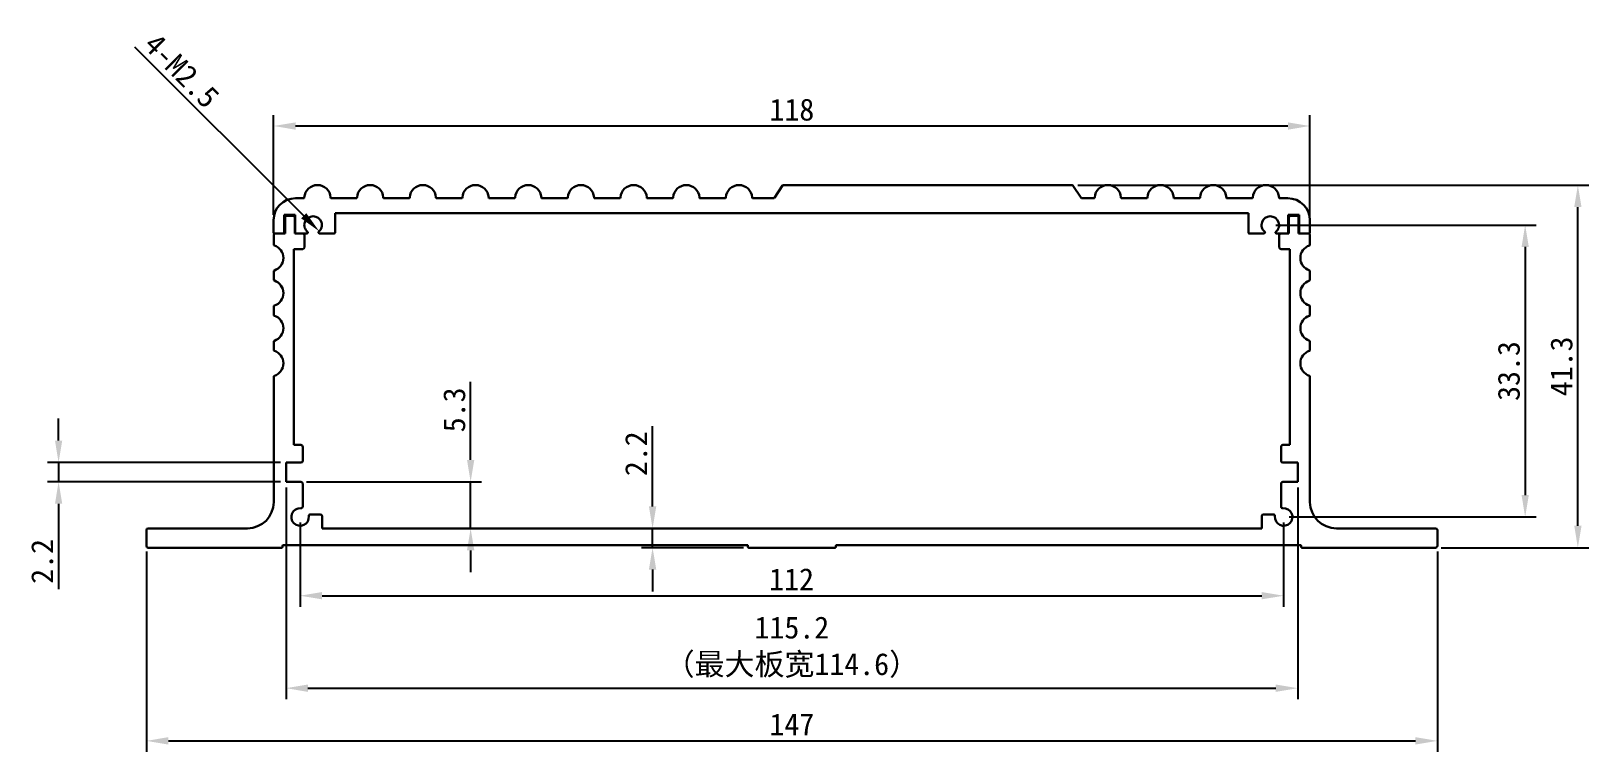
# Model space of a CAD drawing. Header units: millimetres. Extents: x 39 to 216, y 123 to 205.
import ezdxf

# ---------------------------------------------------------------- set-up
doc = ezdxf.new("R2010")
doc.units = ezdxf.units.MM
doc.header["$PDSIZE"] = -1
doc.layers.add('文字层', color=30, linetype='Continuous', lineweight=15)
doc.layers.add('细实线层', color=7, linetype='Continuous')
doc.styles.get("Standard").update_dxf_attribs({"font": 'simhei.ttf'})
doc.dimstyles.new('ISO-25', dxfattribs={"dimtxt": 2.5, "dimasz": 2.5, "dimexe": 1.25, "dimexo": 0.625, "dimtad": 1, "dimdec": 1, "dimdsep": 46, "dimtxsty": 'Standard', "dimcen": 2.5, "dimadec": 0, "dimazin": 0, "dimtfac": 1, "dimtdec": 1, "dimtmove": 0, "dimatfit": 3, "dimfxl": 1, "dimarcsym": 0})

# ---------------------------------------------------------------- blocks, each defined once
blk = doc.blocks.new('_D')
at = {"layer": 'Defpoints', "color": 0}
for p in [(69.74, 149.52), (181.74, 149.52), (181.74, 140.55)]:
    blk.add_point(p, dxfattribs=at)
at = {"layer": '细实线层', "color": 0, "lineweight": -2}
for p, q in [((69.74, 148.89), (69.74, 139.3)), ((181.74, 148.89), (181.74, 139.3)), ((72.24, 140.55), (179.24, 140.55))]:
    blk.add_line(p, q, dxfattribs=at)
at = {"layer": '细实线层', "color": 0}
for points in [[(72.24, 140.97), (72.24, 140.14), (69.74, 140.55)], [(179.24, 140.97), (179.24, 140.14), (181.74, 140.55)]]:
    blk.add_solid(points, dxfattribs=at)
at = {"layer": '细实线层', "color": 0, "insert": (125.71, 143.68), "char_height": 2.5, "attachment_point": 2}
blk.add_mtext('112', dxfattribs=at)
blk = doc.blocks.new('_D_1')
at = {"layer": 'Defpoints', "color": 0}
for p in [(180.22, 182.77), (181.74, 149.52), (209.24, 149.52)]:
    blk.add_point(p, dxfattribs=at)
at = {"layer": '细实线层', "color": 0, "lineweight": -2}
for p, q in [((180.84, 182.77), (210.49, 182.77)), ((209.24, 180.27), (209.24, 152.02)), ((182.37, 149.52), (210.49, 149.52))]:
    blk.add_line(p, q, dxfattribs=at)
at = {"layer": '细实线层', "color": 0}
for points in [[(208.83, 180.27), (209.66, 180.27), (209.24, 182.77)], [(208.83, 152.02), (209.66, 152.02), (209.24, 149.52)]]:
    blk.add_solid(points, dxfattribs=at)
at = {"layer": '细实线层', "color": 0, "insert": (206.12, 166.14), "char_height": 2.5, "attachment_point": 2, "rotation": 90}
blk.add_mtext('33.3', dxfattribs=at)
blk = doc.blocks.new('_D_2')
at = {"layer": 'Defpoints', "color": 0}
for p in [(68.14, 153.52), (183.34, 153.52), (183.34, 130.02)]:
    blk.add_point(p, dxfattribs=at)
at = {"layer": '文字层', "color": 0, "lineweight": -2}
for p, q in [((68.14, 152.89), (68.14, 128.77)), ((183.34, 152.89), (183.34, 128.77)), ((70.64, 130.02), (180.84, 130.02))]:
    blk.add_line(p, q, dxfattribs=at)
at = {"layer": '文字层', "color": 0}
for points in [[(70.64, 130.44), (70.64, 129.6), (68.14, 130.02)], [(180.84, 130.44), (180.84, 129.6), (183.34, 130.02)]]:
    blk.add_solid(points, dxfattribs=at)
at = {"layer": '文字层', "color": 0, "insert": (125.74, 138.18), "char_height": 2.5, "attachment_point": 2}
blk.add_mtext('115.2\\P（最大板宽114.6）', dxfattribs=at)
blk = doc.blocks.new('_D_3')
at = {"layer": 'Defpoints', "color": 0}
for p in [(52.24, 146.22), (199.24, 146.22), (199.24, 124.02)]:
    blk.add_point(p, dxfattribs=at)
at = {"layer": '细实线层', "color": 0, "lineweight": -2}
for p, q in [((52.24, 145.59), (52.24, 122.77)), ((199.24, 145.59), (199.24, 122.77)), ((54.74, 124.02), (196.74, 124.02))]:
    blk.add_line(p, q, dxfattribs=at)
at = {"layer": '细实线层', "color": 0}
for points in [[(54.74, 124.44), (54.74, 123.6), (52.24, 124.02)], [(196.74, 124.44), (196.74, 123.6), (199.24, 124.02)]]:
    blk.add_solid(points, dxfattribs=at)
at = {"layer": '细实线层', "color": 0, "insert": (125.74, 127.14), "char_height": 2.5, "attachment_point": 2}
blk.add_mtext('147', dxfattribs=at)
blk = doc.blocks.new('_D_4')
at = {"layer": 'Defpoints', "color": 0}
for p in [(70.51, 183.48), (71.92, 182.06)]:
    blk.add_point(p, dxfattribs=at)
at = {"layer": '细实线层', "color": 0, "lineweight": -2}
blk.add_line((50.9, 203.08), (70.16, 183.83), dxfattribs=at)
at = {"layer": '细实线层', "color": 0}
blk.add_solid([(70.45, 184.12), (69.86, 183.53), (71.92, 182.06)], dxfattribs=at)
at = {"layer": '细实线层', "color": 0, "insert": (53.55, 204.85), "char_height": 2.5, "attachment_point": 1, "rotation": 315}
blk.add_mtext('4-M2.5', dxfattribs=at)
blk = doc.blocks.new('_D_5')
at = {"layer": 'Defpoints', "color": 0}
for p in [(72.24, 148.22), (109.88, 146.02), (120.84, 146.02)]:
    blk.add_point(p, dxfattribs=at)
at = {"layer": '细实线层', "color": 0, "lineweight": -2}
for p, q in [((109.88, 150.72), (109.88, 159.88)), ((72.87, 148.22), (111.13, 148.22)), ((109.88, 146.02), (109.88, 148.22)), ((120.22, 146.02), (108.63, 146.02)), ((109.88, 143.52), (109.88, 141.02))]:
    blk.add_line(p, q, dxfattribs=at)
at = {"layer": '细实线层', "color": 0}
for points in [[(109.46, 150.72), (110.3, 150.72), (109.88, 148.22)], [(109.46, 143.52), (110.3, 143.52), (109.88, 146.02)]]:
    blk.add_solid(points, dxfattribs=at)
at = {"layer": '细实线层', "color": 0, "insert": (106.75, 156.72), "char_height": 2.5, "attachment_point": 2, "rotation": 90}
blk.add_mtext('2.2', dxfattribs=at)
blk = doc.blocks.new('_D_6')
at = {"layer": 'Defpoints', "color": 0}
for p in [(69.84, 153.52), (72.24, 148.22), (89.16, 148.22)]:
    blk.add_point(p, dxfattribs=at)
at = {"layer": '细实线层', "color": 0, "lineweight": -2}
for p, q in [((89.16, 156.02), (89.16, 164.92)), ((70.47, 153.52), (90.41, 153.52)), ((89.16, 148.22), (89.16, 153.52)), ((72.87, 148.22), (90.41, 148.22)), ((89.16, 145.72), (89.16, 143.22))]:
    blk.add_line(p, q, dxfattribs=at)
at = {"layer": '细实线层', "color": 0}
for points in [[(88.75, 156.02), (89.58, 156.02), (89.16, 153.52)], [(88.75, 145.72), (89.58, 145.72), (89.16, 148.22)]]:
    blk.add_solid(points, dxfattribs=at)
at = {"layer": '细实线层', "color": 0, "insert": (86.04, 161.72), "char_height": 2.5, "attachment_point": 2, "rotation": 90}
blk.add_mtext('5.3', dxfattribs=at)
blk = doc.blocks.new('_D_7')
at = {"layer": 'Defpoints', "color": 0}
for p in [(42.24, 155.72), (68.14, 155.72), (68.14, 153.52)]:
    blk.add_point(p, dxfattribs=at)
at = {"layer": '细实线层', "color": 0, "lineweight": -2}
for p, q in [((42.24, 158.22), (42.24, 160.72)), ((67.52, 155.72), (40.99, 155.72)), ((42.24, 155.72), (42.24, 153.52)), ((67.52, 153.52), (40.99, 153.52)), ((42.24, 151.02), (42.24, 141.3))]:
    blk.add_line(p, q, dxfattribs=at)
at = {"layer": '细实线层', "color": 0}
for points in [[(41.83, 158.22), (42.66, 158.22), (42.24, 155.72)], [(41.83, 151.02), (42.66, 151.02), (42.24, 153.52)]]:
    blk.add_solid(points, dxfattribs=at)
at = {"layer": '细实线层', "color": 0, "insert": (39.12, 144.46), "char_height": 2.5, "attachment_point": 2, "rotation": 90}
blk.add_mtext('2.2', dxfattribs=at)
blk = doc.blocks.new('_D_8')
at = {"layer": 'Defpoints', "color": 0}
for p in [(157.66, 187.32), (215.24, 187.32), (199.04, 146.02)]:
    blk.add_point(p, dxfattribs=at)
at = {"layer": '细实线层', "color": 0, "lineweight": -2}
for p, q in [((158.29, 187.32), (216.49, 187.32)), ((215.24, 148.52), (215.24, 184.82)), ((199.67, 146.02), (216.49, 146.02))]:
    blk.add_line(p, q, dxfattribs=at)
at = {"layer": '细实线层', "color": 0}
for points in [[(214.83, 184.82), (215.66, 184.82), (215.24, 187.32)], [(214.83, 148.52), (215.66, 148.52), (215.24, 146.02)]]:
    blk.add_solid(points, dxfattribs=at)
at = {"layer": '细实线层', "color": 0, "insert": (212.12, 166.67), "char_height": 2.5, "attachment_point": 2, "rotation": 90}
blk.add_mtext('41.3', dxfattribs=at)
blk = doc.blocks.new('_D_9')
at = {"layer": 'Defpoints', "color": 0}
for p in [(184.72, 194.05), (66.72, 183.32), (184.72, 183.32)]:
    blk.add_point(p, dxfattribs=at)
at = {"layer": '细实线层', "color": 0, "lineweight": -2}
for p, q in [((66.72, 183.94), (66.72, 195.3)), ((184.72, 183.94), (184.72, 195.3)), ((69.22, 194.05), (182.22, 194.05))]:
    blk.add_line(p, q, dxfattribs=at)
at = {"layer": '细实线层', "color": 0}
for points in [[(69.22, 194.46), (69.22, 193.63), (66.72, 194.05)], [(182.22, 194.46), (182.22, 193.63), (184.72, 194.05)]]:
    blk.add_solid(points, dxfattribs=at)
at = {"layer": '细实线层', "color": 0, "insert": (125.74, 197.17), "char_height": 2.5, "attachment_point": 2}
blk.add_mtext('118', dxfattribs=at)

msp = doc.modelspace()

# ---------------------------------------------------------------- linework, layer by layer
at = {"color": 7, "linetype": 'Continuous', "lineweight": 30}
for p, q in [((123.75, 185.86), (124.69, 187.27)), ((124.77, 187.32), (157.66, 187.32)), ((157.75, 187.27), (158.69, 185.86)), ((70.12, 185.82), (69.22, 185.82)), ((73.31, 185.82), (76.12, 185.82)), ((79.31, 185.82), (82.12, 185.82)), ((85.31, 185.82), (88.12, 185.82)), ((91.31, 185.82), (94.12, 185.82)), ((97.31, 185.82), (100.12, 185.82)), ((103.31, 185.82), (106.12, 185.82)), ((109.31, 185.82), (112.12, 185.82)), ((115.31, 185.82), (118.12, 185.82)), ((121.31, 185.82), (123.66, 185.82)), ((160.12, 185.82), (158.77, 185.82)), ((163.31, 185.82), (166.12, 185.82)), ((169.31, 185.82), (172.12, 185.82)), ((175.31, 185.82), (178.12, 185.82)), ((182.22, 185.82), (181.31, 185.82)), ((66.72, 183.32), (66.72, 181.92)), ((67.92, 183.92), (69.17, 183.92)), ((67.92, 183.92), (67.92, 181.92)), ((68.04, 183.62), (68.04, 181.82)), ((68.94, 183.82), (68.24, 183.82)), ((69.14, 181.82), (69.14, 183.62)), ((69.17, 181.92), (69.17, 183.92)), ((73.72, 184.12), (73.72, 181.92)), ((73.72, 184.12), (177.72, 184.12)), ((177.72, 184.12), (177.72, 181.92)), ((182.27, 183.92), (183.52, 183.92)), ((182.27, 183.92), (182.27, 181.92)), ((182.34, 183.62), (182.34, 181.82)), ((183.24, 183.82), (182.54, 183.82)), ((183.44, 181.82), (183.44, 183.62)), ((183.52, 181.92), (183.52, 183.92)), ((184.72, 181.92), (184.72, 183.32)), ((66.74, 181.62), (66.74, 180.54)), ((66.82, 181.82), (67.82, 181.82)), ((68.04, 181.82), (66.94, 181.82)), ((70.04, 181.82), (69.14, 181.82)), ((69.27, 181.82), (70.52, 181.82)), ((70.24, 180.22), (70.24, 181.62)), ((71.92, 181.82), (73.62, 181.82)), ((177.82, 181.82), (179.52, 181.82)), ((180.92, 181.82), (182.17, 181.82)), ((181.24, 181.62), (181.24, 180.22)), ((182.34, 181.82), (181.44, 181.82)), ((184.54, 181.82), (183.44, 181.82)), ((183.62, 181.82), (184.62, 181.82)), ((184.74, 180.54), (184.74, 181.62)), ((69.04, 180.02), (70.04, 180.02)), ((69.04, 157.72), (69.04, 180.02)), ((181.44, 180.02), (182.44, 180.02)), ((182.44, 180.02), (182.44, 157.72)), ((66.74, 177.5), (66.74, 176.54)), ((184.74, 176.54), (184.74, 177.5)), ((66.74, 173.5), (66.74, 172.54)), ((184.74, 172.54), (184.74, 173.5)), ((66.74, 169.5), (66.74, 168.54)), ((184.74, 168.54), (184.74, 169.5)), ((66.74, 165.5), (66.74, 151.22)), ((184.74, 151.22), (184.74, 165.5)), ((69.84, 157.72), (69.04, 157.72)), ((70.04, 155.92), (70.04, 157.52)), ((181.44, 157.52), (181.44, 155.92)), ((182.44, 157.72), (181.64, 157.72)), ((68.14, 153.52), (68.14, 155.72)), ((68.14, 155.72), (69.84, 155.72)), ((181.64, 155.72), (183.34, 155.72)), ((183.34, 155.72), (183.34, 153.52)), ((69.84, 153.52), (68.14, 153.52)), ((70.04, 150.71), (70.04, 153.32)), ((181.44, 153.32), (181.44, 150.71)), ((183.34, 153.52), (181.64, 153.52)), ((72.04, 149.82), (70.94, 149.82)), ((72.24, 148.22), (72.24, 149.62)), ((179.24, 149.62), (179.24, 148.22)), ((180.55, 149.82), (179.44, 149.82)), ((52.24, 148.02), (52.24, 146.22)), ((63.74, 148.22), (52.44, 148.22)), ((179.24, 148.22), (72.24, 148.22)), ((199.04, 148.22), (187.74, 148.22)), ((199.24, 146.22), (199.24, 148.02)), ((52.44, 146.02), (67.64, 146.02)), ((67.74, 146.12), (67.74, 146.22)), ((67.84, 146.32), (120.64, 146.32)), ((120.74, 146.22), (120.74, 146.12)), ((120.84, 146.02), (130.64, 146.02)), ((130.74, 146.12), (130.74, 146.22)), ((130.84, 146.32), (183.64, 146.32)), ((183.74, 146.22), (183.74, 146.12)), ((183.84, 146.02), (199.04, 146.02))]:
    msp.add_line(p, q, dxfattribs=at)
for centre, radius, start, end in [((71.72, 185.82), 1.5, 3.5833, 176.4167), ((77.72, 185.82), 1.5, 3.5833, 176.4167), ((83.72, 185.82), 1.5, 3.5833, 176.4167), ((89.72, 185.82), 1.5, 3.5833, 176.4167), ((95.72, 185.82), 1.5, 3.5833, 176.4167), ((101.72, 185.82), 1.5, 3.5833, 176.4167), ((107.72, 185.82), 1.5, 3.5833, 176.4167), ((113.72, 185.82), 1.5, 3.5833, 176.4167), ((119.72, 185.82), 1.5, 3.5833, 176.4167), ((124.77, 187.22), 0.1, 90, 146.3099), ((157.66, 187.22), 0.1, 33.6901, 90), ((161.72, 185.82), 1.5, 3.5833, 176.4167), ((167.72, 185.82), 1.5, 3.5833, 176.4167), ((173.72, 185.82), 1.5, 3.5833, 176.4167), ((179.72, 185.82), 1.5, 3.5833, 176.4167), ((69.22, 183.32), 2.5, 90, 180), ((70.12, 185.92), 0.1, 270, 356.4167), ((73.31, 185.92), 0.1, 183.5833, 270), ((76.12, 185.92), 0.1, 270, 356.4167), ((79.31, 185.92), 0.1, 183.5833, 270), ((82.12, 185.92), 0.1, 270, 356.4167), ((85.31, 185.92), 0.1, 183.5833, 270), ((88.12, 185.92), 0.1, 270, 356.4167), ((91.31, 185.92), 0.1, 183.5833, 270), ((94.12, 185.92), 0.1, 270, 356.4167), ((97.31, 185.92), 0.1, 183.5833, 270), ((100.12, 185.92), 0.1, 270, 356.4167), ((103.31, 185.92), 0.1, 183.5833, 270), ((106.12, 185.92), 0.1, 270, 356.4167), ((109.31, 185.92), 0.1, 183.5833, 270), ((112.12, 185.92), 0.1, 270, 356.4167), ((115.31, 185.92), 0.1, 183.5833, 270), ((118.12, 185.92), 0.1, 270, 356.4167), ((121.31, 185.92), 0.1, 183.5833, 270), ((123.66, 185.92), 0.1, 270, 326.3099), ((158.77, 185.92), 0.1, 213.6901, 270), ((160.12, 185.92), 0.1, 270, 356.4167), ((163.31, 185.92), 0.1, 183.5833, 270), ((166.12, 185.92), 0.1, 270, 356.4167), ((169.31, 185.92), 0.1, 183.5833, 270), ((172.12, 185.92), 0.1, 270, 356.4167), ((175.31, 185.92), 0.1, 183.5833, 270), ((178.12, 185.92), 0.1, 270, 356.4167), ((181.31, 185.92), 0.1, 183.5833, 270), ((182.22, 183.32), 2.5, 0, 90), ((68.24, 183.62), 0.2, 90, 180), ((68.94, 183.62), 0.2, 0, 90), ((71.22, 182.77), 1, 309.4006, 230.5994), ((180.22, 182.77), 1, 309.4006, 230.5994), ((182.54, 183.62), 0.2, 90, 180), ((183.24, 183.62), 0.2, 0, 90), ((66.82, 181.92), 0.1, 180, 270), ((66.94, 181.62), 0.2, 90, 180), ((67.82, 181.92), 0.1, 270, 0), ((69.27, 181.92), 0.1, 180, 270), ((70.04, 181.62), 0.2, 0, 90), ((70.52, 181.92), 0.1, 270, 50.5994), ((71.92, 181.92), 0.1, 129.4006, 270), ((73.62, 181.92), 0.1, 270, 0), ((177.82, 181.92), 0.1, 180, 270), ((179.52, 181.92), 0.1, 270, 50.5994), ((180.92, 181.92), 0.1, 129.4006, 270), ((181.44, 181.62), 0.2, 90, 180), ((182.17, 181.92), 0.1, 270, 0), ((183.62, 181.92), 0.1, 180, 270), ((184.54, 181.62), 0.2, 0, 90), ((184.62, 181.92), 0.1, 270, 0), ((66.84, 180.54), 0.1, 180, 251.79), ((66.34, 179.02), 1.5, 288.21, 71.79), ((70.04, 180.22), 0.2, 270, 0), ((181.44, 180.22), 0.2, 180, 270), ((185.14, 179.02), 1.5, 108.21, 251.79), ((184.64, 180.54), 0.1, 288.21, 0), ((66.84, 177.5), 0.1, 108.21, 180), ((184.64, 177.5), 0.1, 0, 71.79), ((66.84, 176.54), 0.1, 180, 251.79), ((66.34, 175.02), 1.5, 288.21, 71.79), ((185.14, 175.02), 1.5, 108.21, 251.79), ((184.64, 176.54), 0.1, 288.21, 0), ((66.84, 173.5), 0.1, 108.21, 180), ((66.84, 172.54), 0.1, 180, 251.79), ((66.34, 171.02), 1.5, 288.21, 71.79), ((185.14, 171.02), 1.5, 108.21, 251.79), ((184.64, 173.5), 0.1, 0, 71.79), ((184.64, 172.54), 0.1, 288.21, 0), ((66.84, 169.5), 0.1, 108.21, 180), ((66.84, 168.54), 0.1, 180, 251.79), ((184.64, 169.5), 0.1, 0, 71.79), ((184.64, 168.54), 0.1, 288.21, 0), ((66.34, 167.02), 1.5, 288.21, 71.79), ((185.14, 167.02), 1.5, 108.21, 251.79), ((66.84, 165.5), 0.1, 108.21, 180), ((184.64, 165.5), 0.1, 0, 71.79), ((69.84, 157.52), 0.2, 0, 90), ((181.64, 157.52), 0.2, 90, 180), ((69.84, 155.92), 0.2, 270, 0), ((181.64, 155.92), 0.2, 180, 270), ((69.84, 153.32), 0.2, 0, 90), ((181.64, 153.32), 0.2, 90, 180), ((63.74, 151.22), 3, 270, 0), ((187.74, 151.22), 3, 180, 270), ((69.74, 149.52), 1, 85.2198, 4.7802), ((69.84, 150.71), 0.2, 265.2198, 0), ((70.94, 149.62), 0.2, 90, 184.7802), ((72.04, 149.62), 0.2, 0, 90), ((179.44, 149.62), 0.2, 90, 180), ((180.55, 149.62), 0.2, 355.2198, 90), ((181.74, 149.52), 1, 175.2198, 94.7802), ((181.64, 150.71), 0.2, 180, 274.7802), ((52.44, 148.02), 0.2, 90, 180), ((199.04, 148.02), 0.2, 0, 90), ((52.44, 146.22), 0.2, 180, 270), ((67.64, 146.12), 0.1, 270, 0), ((67.84, 146.22), 0.1, 90, 180), ((120.64, 146.22), 0.1, 0, 90), ((120.84, 146.12), 0.1, 180, 270), ((130.64, 146.12), 0.1, 270, 0), ((130.84, 146.22), 0.1, 90, 180), ((183.64, 146.22), 0.1, 0, 90), ((183.84, 146.12), 0.1, 180, 270), ((199.04, 146.22), 0.2, 270, 0)]:
    msp.add_arc(centre, radius, start, end, dxfattribs=at)

# ---------------------------------------------------------------- dimensions: what is measured, and where the dimension line sits
at = {"layer": '文字层'}
dim = msp.add_linear_dim(base=(183.34, 130.02), p1=(68.14, 153.52), p2=(183.34, 153.52), text='<>\\P（最大板宽114.6）', dimstyle='ISO-25', dxfattribs=at)
dim.commit()
dim.dimension.update_dxf_attribs({"geometry": '_D_2', "text_midpoint": (125.74, 130.02), "dimtype": 160})
at = {"layer": '细实线层'}
dim = msp.add_diameter_dim_2p(p1=(70.51, 183.48), p2=(71.92, 182.06), text='4-M2.5', dimstyle='ISO-25', dxfattribs=at)
dim.commit()
dim.dimension.update_dxf_attribs({"geometry": '_D_4', "text_midpoint": (55.07, 198.91), "dimtype": 163})
for base, p1, p2, picture, middle in [((184.72, 194.05), (66.72, 183.32), (184.72, 183.32), '_D_9', (125.74, 194.05)), ((181.74, 140.55), (69.74, 149.52), (181.74, 149.52), '_D', (125.71, 140.55)), ((199.24, 124.02), (52.24, 146.22), (199.24, 146.22), '_D_3', (125.74, 124.02))]:
    dim = msp.add_linear_dim(base=base, p1=p1, p2=p2, dimstyle='ISO-25', dxfattribs=at)
    dim.commit()
    dim.dimension.update_dxf_attribs({"geometry": picture, "text_midpoint": middle, "dimtype": 160})
for base, p1, p2, picture, middle in [((215.24, 187.32), (199.04, 146.02), (157.66, 187.32), '_D_8', (215.24, 166.67)), ((209.24273723, 149.51854468), (180.21773723, 182.76854468), (181.74273723, 149.51854468), '_D_1', (209.24273723, 166.14354468)), ((89.16, 148.22), (69.84, 153.52), (72.24, 148.22), '_D_6', (89.16, 161.72)), ((42.24, 155.72), (68.14, 153.52), (68.14, 155.72), '_D_7', (42.24, 144.46)), ((109.88, 146.02), (72.24, 148.22), (120.84, 146.02), '_D_5', (109.88, 156.72))]:
    dim = msp.add_linear_dim(base=base, p1=p1, p2=p2, angle=90, dimstyle='ISO-25', dxfattribs=at)
    dim.commit()
    dim.dimension.update_dxf_attribs({"geometry": picture, "text_midpoint": middle, "dimtype": 160})

doc.saveas('drawing.dxf')
